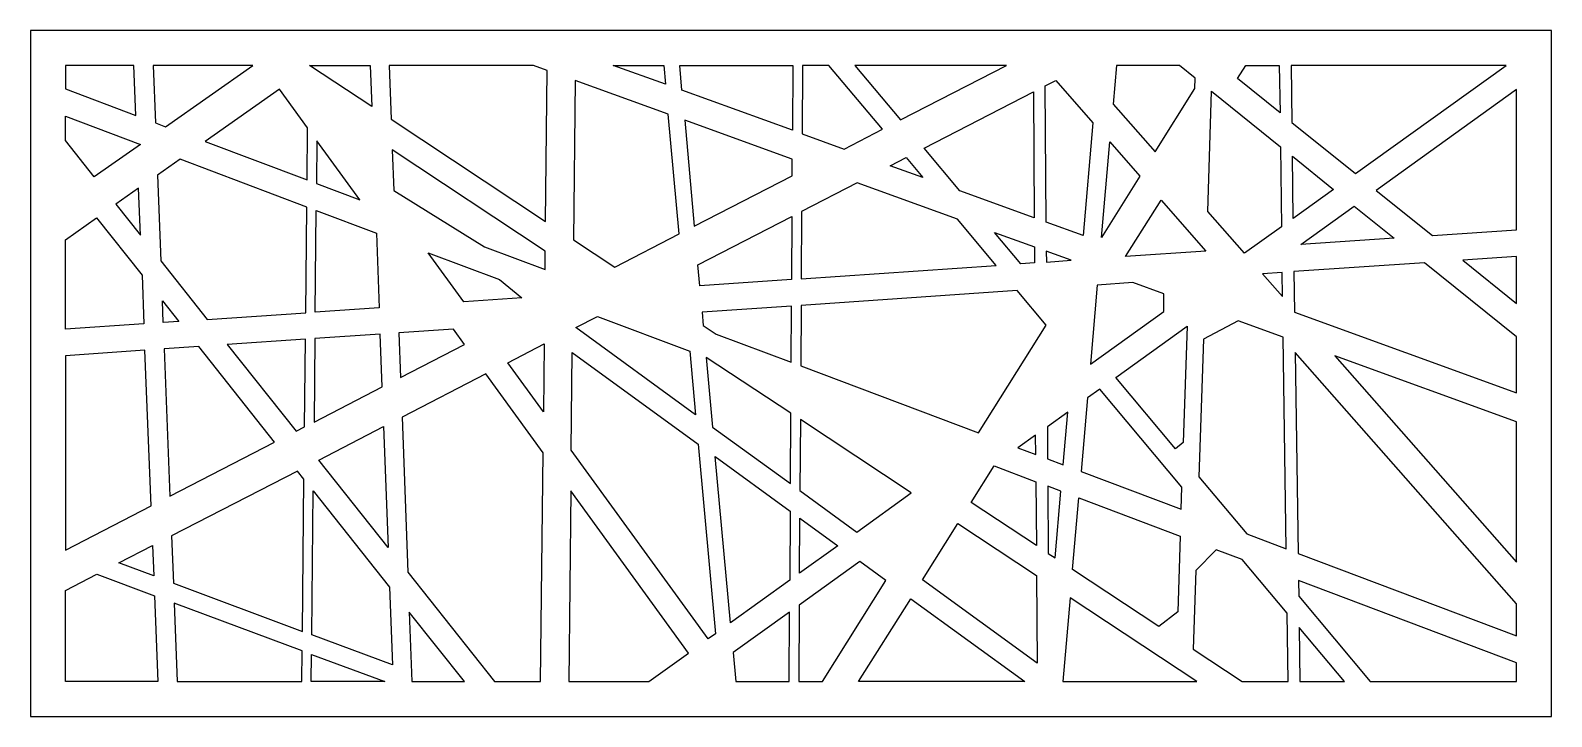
# Model space of a CAD drawing. Extents: x 319 to 1190, y 723 to 1116.
import ezdxf

# ---------------------------------------------------------------- set-up
doc = ezdxf.new("R2010")
doc.units = 0
doc.layers.add('LAYER_05', color=7, linetype='CONTINUOUS')

msp = doc.modelspace()

# ---------------------------------------------------------------- linework, layer by layer
at = {"layer": 'LAYER_05'}
for points in [[(318.56, 723.05), (1190.06, 723.05), (1190.06, 1115.89), (318.56, 1115.89)], [(378.94, 1067.22), (377.82, 1095.89), (338.56, 1095.89), (338.56, 1082.43)], [(446.03, 1095.89), (388.89, 1095.89), (390.17, 1062.99), (396.03, 1060.79)], [(513.26, 1095.89), (514.13, 1072.31), (478.42, 1095.89)], [(614.59, 1093.05), (606.74, 1095.89), (524.03, 1095.89), (525.17, 1065.03), (613.67, 1006.59)], [(682.45, 1085.04), (652.48, 1095.89), (681.46, 1095.89)], [(691.83, 1081.64), (690.53, 1095.89), (755.32, 1095.89), (755.1, 1058.73)], [(760.87, 1095.89), (760.64, 1056.72), (784.73, 1048), (806.7, 1059.3), (776.08, 1095.89)], [(817.03, 1064.62), (877.8, 1095.89), (790.85, 1095.89)], [(962.96, 1046.36), (985.77, 1082.64), (985.96, 1088.57), (976.86, 1095.89), (940.76, 1095.89), (938.83, 1073.74)], [(1034.47, 1068.68), (1010.09, 1088.3), (1014.87, 1095.89), (1034.08, 1095.89)], [(1163.98, 1095.89), (1040.79, 1095.89), (1041.26, 1063.22), (1077.69, 1033.91)], [(418.67, 1052.26), (477.07, 1030.27), (477.38, 1060.08), (461.32, 1082.21)], [(630.65, 1087.24), (629.68, 996.02), (653.36, 980.38), (690.24, 999.36), (684, 1067.91)], [(900.47, 1006.08), (899.98, 1084.13), (905.95, 1087.2), (927.27, 1063.02), (921.65, 998.41)], [(993.04, 1012.26), (995.31, 1081.05), (1034.75, 1049.31), (1035.41, 1003.53), (1014.18, 988.28)], [(1170.06, 1082.16), (1089.58, 1024.34), (1121.77, 998.44), (1170.06, 1001.75)], [(830.59, 1048.41), (893.24, 1080.66), (893.69, 1008.53), (851.03, 1023.99)], [(338.56, 1066.88), (381.62, 1050.67), (355.09, 1032.05), (338.56, 1052.88)], [(755.01, 1042.2), (693.39, 1064.51), (698.9, 1003.82), (754.95, 1032.67)], [(482.46, 1028.24), (507.24, 1018.91), (482.72, 1052.72)], [(578.63, 992.03), (613.38, 978.95), (613.49, 989.6), (525.82, 1047.49), (526.68, 1024.31)], [(932.18, 997.4), (936.94, 1052.06), (954.22, 1032.46)], [(476.91, 1014.79), (404.26, 1042.15), (391.34, 1033.08), (393.26, 983.98), (419.9, 950.42), (476.28, 954.27)], [(829.83, 1031.66), (811.17, 1038.42), (820.26, 1043.1)], [(1065.12, 1024.87), (1042.05, 1008.3), (1041.54, 1043.85)], [(760.16, 973.7), (871.94, 981.35), (849.73, 1007.89), (792.28, 1028.7), (760.38, 1012.28)], [(381.62, 998.64), (380.57, 1025.52), (367.54, 1016.37)], [(516.83, 999.76), (518.41, 957.16), (481.7, 954.65), (482.3, 1012.76)], [(946.04, 986.42), (966.34, 1018.71), (992.04, 989.56)], [(1046.34, 993.28), (1077.01, 1015.31), (1099.84, 996.94)], [(338.56, 944.85), (338.56, 996.02), (356.47, 1008.6), (382.51, 975.79), (383.6, 947.93)], [(702, 969.72), (700.92, 981.68), (754.82, 1009.42), (754.61, 973.32)], [(870.92, 1000.22), (893.8, 991.93), (893.86, 982.85), (885.91, 982.3)], [(566.86, 960.47), (546.46, 988.6), (587.28, 973.23), (600.07, 962.75)], [(914.91, 984.29), (900.57, 989.48), (900.61, 983.31)], [(1170.06, 986.55), (1139.17, 984.43), (1170.06, 959.58)], [(1035.99, 963.55), (1035.79, 977.36), (1024.49, 976.59)], [(1170.06, 908.44), (1170.06, 940.43), (1117.24, 982.93), (1042.49, 977.82), (1042.83, 954.52)], [(950.21, 971.5), (929.81, 970.11), (925.86, 924.84), (967.93, 955.06), (967.82, 965.12)], [(394.64, 948.69), (394.15, 961.13), (403.54, 949.3)], [(861.78, 885.42), (900.58, 947.13), (883.97, 966.97), (760.07, 958.49), (759.87, 923.79)], [(643.43, 952.09), (696.34, 932.17), (699.64, 895.87), (631.07, 945.72)], [(711.45, 942.02), (754.33, 925.88), (754.52, 958.11), (703.38, 954.61), (704.08, 946.89)], [(520.09, 911.79), (518.97, 942), (481.54, 939.44), (481.04, 891.69)], [(529.71, 942.73), (530.66, 917.22), (567.32, 936.09), (560.95, 944.87)], [(974.63, 876.29), (940.41, 917.18), (981.27, 946.54), (979.08, 879.92)], [(1038.07, 819.04), (1036.32, 940.32), (1010.54, 949.65), (990.62, 939.08), (988.02, 860.29), (1015.39, 827.58)], [(384.19, 932.78), (338.56, 929.65), (338.56, 818.35), (387.67, 843.63)], [(458.49, 880.08), (414.99, 934.88), (395.23, 933.53), (398.52, 849.22)], [(475.6, 888.89), (476.12, 939.07), (431.35, 936), (470.74, 886.38)], [(592.11, 925.67), (612.93, 936.39), (612.52, 897.53)], [(701.17, 879.03), (711.04, 770.51), (706.85, 767.5), (628.41, 875.63), (629, 931.5)], [(753.93, 856.41), (754.16, 896.72), (705.73, 928.7), (709.36, 888.81)], [(1044.81, 816.5), (1170.06, 769.34), (1170.06, 787.66), (1043.16, 931.59)], [(1065.93, 929.59), (1170.06, 811.49), (1170.06, 891.88)], [(531.5, 894.48), (534.79, 805.7), (584.53, 743.05), (610.88, 743.05), (612.27, 874.13), (579.56, 919.22)], [(924.18, 905.53), (920.51, 863.31), (977.81, 841.73), (978.23, 854.34), (931.18, 910.56)], [(483.8, 869.93), (520.93, 889.04), (523.5, 819.92)], [(759.69, 893.07), (759.46, 852.39), (792.04, 828.7), (823.24, 851.11)], [(901.32, 870.53), (910.22, 867.18), (912.85, 897.39), (901.2, 889.02)], [(884.36, 876.92), (894.55, 873.08), (894.48, 884.18)], [(719.56, 776.63), (710.89, 871.96), (753.84, 840.74), (753.61, 801.09)], [(475.28, 858.93), (471.56, 863.63), (399.41, 826.49), (400.47, 799.37), (474.37, 771.83)], [(870.67, 866.53), (894.64, 857.5), (894.87, 820.91), (857.5, 845.59)], [(901.42, 854.95), (901.66, 816.43), (905.58, 813.84), (908.91, 852.13)], [(480.63, 852.2), (524.34, 797.13), (526, 752.6), (479.77, 769.82)], [(695.52, 759.36), (628.16, 852.22), (627, 743.05), (672.82, 743.05)], [(915.62, 807.21), (919.2, 848.26), (977.31, 826.38), (975.88, 783.04), (965.01, 774.6)], [(759.19, 805.1), (759.37, 836.72), (781.16, 820.88)], [(894.98, 803.74), (895.3, 753.64), (829.68, 801.34), (849.9, 833.5)], [(369.29, 810.99), (388.56, 820.91), (389.24, 803.56)], [(772.28, 743.05), (808.65, 800.9), (793.68, 811.78), (759.08, 786.92), (758.83, 743.05)], [(1012.79, 743.05), (1039.16, 743.05), (1038.6, 782.2), (1012.82, 813), (997.95, 818.6), (986.25, 806.77), (984.76, 761.56)], [(391.6, 743.05), (338.56, 743.05), (338.56, 795.17), (356.65, 804.49), (389.68, 792.18)], [(1170.06, 753.8), (1045.04, 800.87), (1045.17, 792), (1086.13, 743.05), (1170.06, 743.05)], [(474.07, 743.05), (474.26, 760.66), (400.91, 787.99), (402.67, 743.05)], [(888.22, 743.05), (793.04, 743.05), (822.9, 790.54)], [(910.04, 743.05), (986.88, 743.05), (914.22, 791.03)], [(537.12, 743.05), (567.28, 743.05), (535.64, 782.91)], [(722.61, 743.05), (753.27, 743.05), (753.5, 782.91), (721.1, 759.64)], [(1071.36, 743.05), (1045.43, 774.04), (1045.87, 743.05)], [(521.52, 743.05), (479.49, 743.05), (479.65, 758.65)]]:
    msp.add_lwpolyline(points, close=True, dxfattribs=at)

doc.saveas('drawing.dxf')
